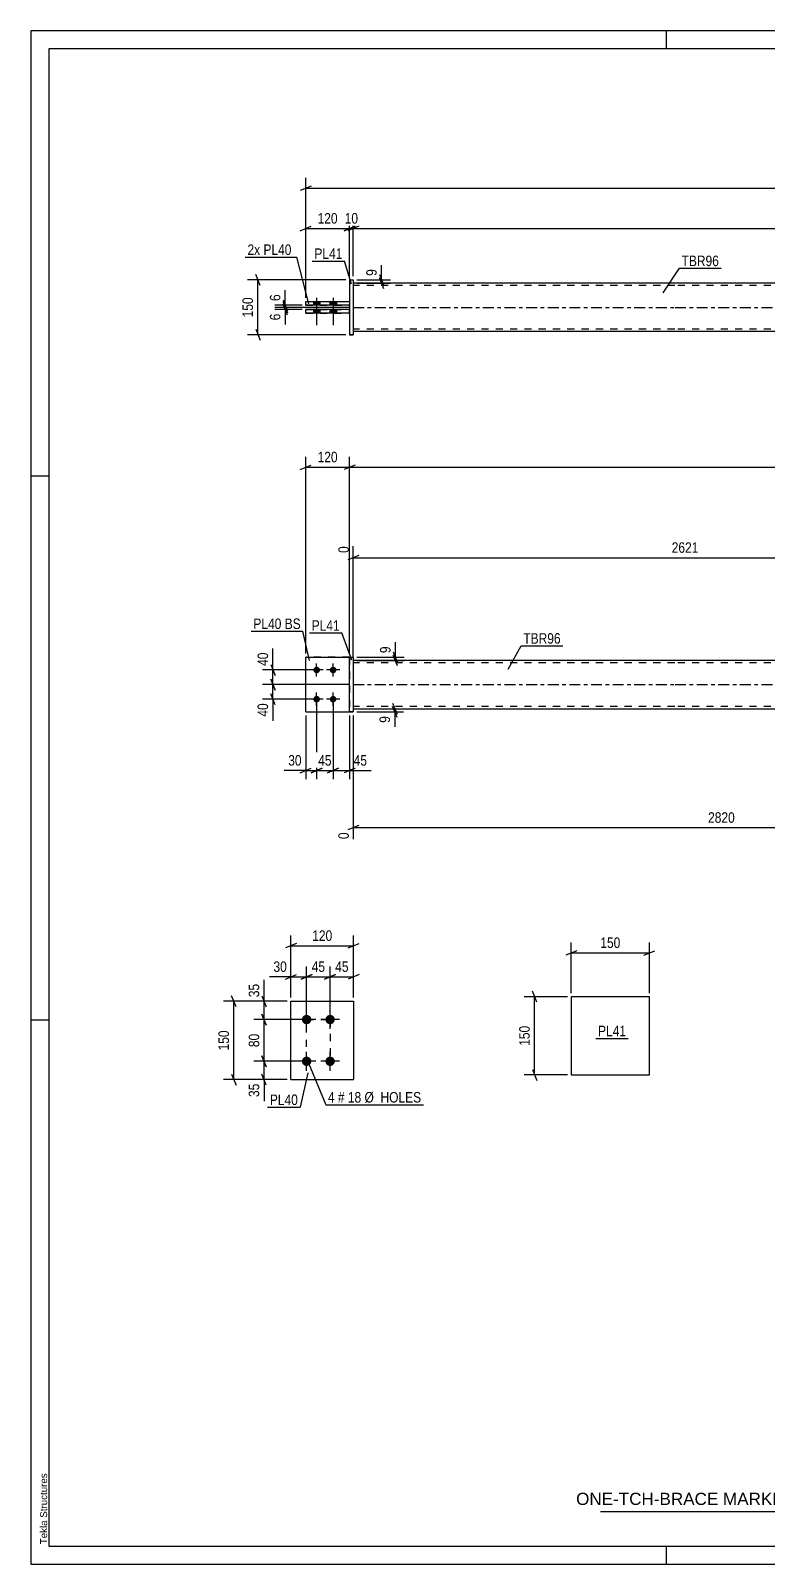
# Model space of a CAD drawing. Header units: millimetres. Extents: x 0 to 594, y 0 to 420.
# Drawn here: x 0 to 201.6, y 0 to 420 of the extents above; entities that cross this region are included whole.
import ezdxf

# ---------------------------------------------------------------- set-up
doc = ezdxf.new("R2010")
doc.units = ezdxf.units.MM
doc.linetypes.add('DXK_LINE_DOT2', pattern=[3.9198, 1.9599, -1.9599])
doc.linetypes.add('DXK_LINE_DOT3', pattern=[5.9187, 2.979, -0.9799, 0.9799, -0.9799])
doc.styles.add('Arial', font='ARIAL.TTF', dxfattribs={"height": 0.2})
doc.styles.add('Arial Narrow', font='ARIALN.TTF', dxfattribs={"height": 0.2})

# ---------------------------------------------------------------- blocks, each defined once
blk = doc.blocks.new('Unknown-582685820-1127')
at = {"color": 5, "linetype": 'Continuous'}
for p, q in [((594, 420), (0, 420)), ((0, 420), (0, 0)), ((174, 415), (174, 420)), ((589, 415), (5, 415)), ((5, 415), (5, 5)), ((5, 298), (0, 298)), ((5, 149), (0, 149)), ((5, 5), (589, 5)), ((174, 0), (174, 5)), ((0, 0), (594, 0))]:
    blk.add_line(p, q, dxfattribs=at)
at = {"color": 174, "linetype": 'Continuous', "style": 'Arial'}
blk.add_text('Tekla Structures', height=1.9102, rotation=90, dxfattribs=at).set_placement((4.5, 5.5))
blk = doc.blocks.new('Bolt-582685820-2203 - 2164')
at = {"linetype": 'Continuous'}
for points in [[(75.52, 150.47), (75.79, 150.44), (76.04, 150.36), (76.28, 150.23), (76.48, 150.05), (76.63, 149.83), (76.74, 149.58), (76.8, 149.32), (76.8, 149.05), (76.74, 148.79), (76.63, 148.54), (76.48, 148.33), (76.28, 148.15), (76.04, 148.01), (75.79, 147.93), (75.52, 147.9), (75.25, 147.93), (75, 148.01), (74.77, 148.15), (74.57, 148.33), (74.41, 148.54), (74.3, 148.79), (74.24, 149.05), (74.24, 149.32), (74.3, 149.58), (74.41, 149.83), (74.57, 150.05), (74.77, 150.23), (75, 150.36), (75.25, 150.44)], [(81.95, 150.47), (82.22, 150.44), (82.47, 150.36), (82.71, 150.23), (82.9, 150.05), (83.06, 149.83), (83.17, 149.58), (83.23, 149.32), (83.23, 149.05), (83.17, 148.79), (83.06, 148.54), (82.9, 148.33), (82.71, 148.15), (82.47, 148.01), (82.22, 147.93), (81.95, 147.9), (81.68, 147.93), (81.43, 148.01), (81.19, 148.15), (80.99, 148.33), (80.84, 148.54), (80.73, 148.79), (80.67, 149.05), (80.67, 149.32), (80.73, 149.58), (80.84, 149.83), (80.99, 150.05), (81.19, 150.23), (81.43, 150.36), (81.68, 150.44)], [(75.52, 139.04), (75.79, 139.01), (76.04, 138.93), (76.28, 138.8), (76.48, 138.62), (76.63, 138.4), (76.74, 138.15), (76.8, 137.89), (76.8, 137.62), (76.74, 137.36), (76.63, 137.11), (76.48, 136.9), (76.28, 136.72), (76.04, 136.58), (75.79, 136.5), (75.52, 136.47), (75.25, 136.5), (75, 136.58), (74.77, 136.72), (74.57, 136.9), (74.41, 137.11), (74.3, 137.36), (74.24, 137.62), (74.24, 137.89), (74.3, 138.15), (74.41, 138.4), (74.57, 138.62), (74.77, 138.8), (75, 138.93), (75.25, 139.01)], [(81.95, 139.04), (82.22, 139.01), (82.47, 138.93), (82.71, 138.8), (82.9, 138.62), (83.06, 138.4), (83.17, 138.15), (83.23, 137.89), (83.23, 137.62), (83.17, 137.36), (83.06, 137.11), (82.9, 136.9), (82.71, 136.72), (82.47, 136.58), (82.22, 136.5), (81.95, 136.47), (81.68, 136.5), (81.43, 136.58), (81.19, 136.72), (80.99, 136.9), (80.84, 137.11), (80.73, 137.36), (80.67, 137.62), (80.67, 137.89), (80.73, 138.15), (80.84, 138.4), (80.99, 138.62), (81.19, 138.8), (81.43, 138.93), (81.68, 139.01)]]:
    blk.add_hatch(color=1, dxfattribs=at).paths.add_polyline_path(points)
at = {"color": 1, "linetype": 'Continuous'}
for p, q in [((75.52, 146.61), (75.52, 151.76)), ((81.95, 146.61), (81.95, 151.76)), ((78.09, 149.19), (72.95, 149.19)), ((84.52, 149.19), (79.38, 149.19)), ((75.52, 135.19), (75.52, 140.33)), ((81.95, 135.19), (81.95, 140.33)), ((78.09, 137.76), (72.95, 137.76)), ((84.52, 137.76), (79.38, 137.76))]:
    blk.add_line(p, q, dxfattribs=at)
blk = doc.blocks.new('Part-582685820-2170 - 2164')
at = {"color": 2, "linetype": 'Continuous'}
for p, q in [((71.24, 132.76), (71.24, 154.19)), ((71.24, 154.19), (88.38, 154.19)), ((88.38, 154.19), (88.38, 132.76)), ((71.24, 132.76), (71.24, 132.76)), ((71.24, 132.76), (88.38, 132.76)), ((88.38, 132.76), (88.38, 132.76))]:
    blk.add_line(p, q, dxfattribs=at)
at = {"color": 7, "linetype": 'DXK_LINE_DOT2'}
for p, q in [((71.24, 154.19), (88.38, 154.19)), ((71.24, 132.76), (88.38, 132.76))]:
    blk.add_line(p, q, dxfattribs=at)
blk = doc.blocks.new('Part-582685820-1703 - 1672')
at = {"color": 2, "linetype": 'Continuous'}
for p, q in [((75.27, 233.42), (75.27, 248.42)), ((75.27, 248.42), (87.27, 248.42)), ((75.27, 233.42), (75.27, 233.42)), ((75.27, 233.42), (87.27, 233.42))]:
    blk.add_line(p, q, dxfattribs=at)
at = {"color": 7, "linetype": 'DXK_LINE_DOT2'}
for p, q in [((87.27, 248.42), (75.27, 248.42)), ((87.27, 248.42), (87.27, 233.42)), ((75.27, 233.42), (75.27, 233.42)), ((75.27, 233.42), (87.27, 233.42)), ((87.27, 233.42), (87.27, 233.42))]:
    blk.add_line(p, q, dxfattribs=at)
blk = doc.blocks.new('Part-582685820-1683 - 1672')
at = {"linetype": 'Continuous'}
blk.add_hatch(color=2, dxfattribs=at).paths.add_polyline_path([(472.36, 234.32), (471.56, 235.72), (473.16, 235.72)])
at = {"color": 2, "linetype": 'Continuous'}
for p, q in [((176.27, 247.52), (88.27, 247.52)), ((414.26, 247.52), (176.37, 247.52)), ((502.36, 247.52), (414.36, 247.52)), ((472.36, 234.32), (471.56, 235.72)), ((471.56, 235.72), (473.16, 235.72)), ((473.16, 235.72), (472.36, 234.32)), ((88.27, 234.32), (176.27, 234.32)), ((176.37, 234.32), (414.26, 234.32)), ((414.36, 234.32), (502.36, 234.32))]:
    blk.add_line(p, q, dxfattribs=at)
at = {"color": 7, "linetype": 'DXK_LINE_DOT2'}
for p, q in [((88.27, 247.52), (88.27, 234.32)), ((176.27, 246.92), (88.27, 246.92)), ((414.26, 246.92), (176.37, 246.92)), ((274.16, 247.52), (274.16, 246.92)), ((301.49, 247.52), (301.49, 246.92)), ((502.36, 246.92), (414.36, 246.92)), ((502.36, 234.32), (502.36, 247.52)), ((176.27, 234.92), (88.27, 234.92)), ((414.26, 234.92), (176.37, 234.92)), ((289.14, 234.32), (289.14, 234.92)), ((316.47, 234.32), (316.47, 234.92)), ((502.36, 234.92), (414.36, 234.92))]:
    blk.add_line(p, q, dxfattribs=at)
at = {"color": 7, "linetype": 'DXK_LINE_DOT3'}
for p, q in [((88.27, 240.92), (176.27, 240.92)), ((176.37, 240.92), (414.26, 240.92)), ((414.36, 240.92), (502.36, 240.92))]:
    blk.add_line(p, q, dxfattribs=at)
at = {"color": 2, "linetype": 'Continuous'}
blk.add_circle((472.36, 235.22), 1, dxfattribs=at)
blk = doc.blocks.new('Part-582685820-1708 - 1672')
at = {"color": 7, "linetype": 'DXK_LINE_DOT2'}
for p, q in [((75.27, 233.42), (75.27, 248.42)), ((75.27, 248.42), (87.27, 248.42)), ((87.27, 248.42), (75.27, 248.42)), ((87.27, 248.42), (87.27, 233.42)), ((75.27, 233.42), (75.27, 233.42)), ((75.27, 233.42), (87.27, 233.42)), ((75.27, 233.42), (87.27, 233.42)), ((87.27, 233.42), (87.27, 233.42))]:
    blk.add_line(p, q, dxfattribs=at)
blk = doc.blocks.new('Part-582685820-1713 - 1672')
at = {"color": 2, "linetype": 'Continuous'}
for p, q in [((87.27, 248.42), (88.27, 248.42)), ((87.27, 233.42), (87.27, 248.42)), ((88.27, 248.42), (88.27, 248.42)), ((88.27, 248.42), (88.27, 233.42)), ((87.27, 233.42), (88.27, 233.42))]:
    blk.add_line(p, q, dxfattribs=at)
at = {"color": 7, "linetype": 'DXK_LINE_DOT2'}
for p, q in [((87.27, 248.42), (88.27, 248.42)), ((88.27, 233.42), (87.27, 233.42)), ((87.27, 233.42), (87.27, 233.42)), ((88.27, 233.42), (88.27, 233.42))]:
    blk.add_line(p, q, dxfattribs=at)
blk = doc.blocks.new('Bolt-582685820-1720 - 1672')
at = {"linetype": 'Continuous'}
for points in [[(78.27, 244.02), (78.08, 244.04), (77.9, 244.1), (77.74, 244.19), (77.6, 244.32), (77.49, 244.47), (77.41, 244.64), (77.38, 244.82), (77.38, 245.01), (77.41, 245.2), (77.49, 245.37), (77.6, 245.52), (77.74, 245.65), (77.9, 245.74), (78.08, 245.8), (78.27, 245.82), (78.46, 245.8), (78.64, 245.74), (78.8, 245.65), (78.94, 245.52), (79.05, 245.37), (79.13, 245.2), (79.17, 245.01), (79.17, 244.82), (79.13, 244.64), (79.05, 244.47), (78.94, 244.32), (78.8, 244.19), (78.64, 244.1), (78.46, 244.04)], [(82.77, 244.02), (82.58, 244.04), (82.4, 244.1), (82.24, 244.19), (82.1, 244.32), (81.99, 244.47), (81.91, 244.64), (81.88, 244.82), (81.88, 245.01), (81.91, 245.2), (81.99, 245.37), (82.1, 245.52), (82.24, 245.65), (82.4, 245.74), (82.58, 245.8), (82.77, 245.82), (82.96, 245.8), (83.14, 245.74), (83.3, 245.65), (83.44, 245.52), (83.55, 245.37), (83.63, 245.2), (83.67, 245.01), (83.67, 244.82), (83.63, 244.64), (83.55, 244.47), (83.44, 244.32), (83.3, 244.19), (83.14, 244.1), (82.96, 244.04)], [(78.27, 236.02), (78.08, 236.04), (77.9, 236.1), (77.74, 236.19), (77.6, 236.32), (77.49, 236.47), (77.41, 236.64), (77.38, 236.82), (77.38, 237.01), (77.41, 237.2), (77.49, 237.37), (77.6, 237.52), (77.74, 237.65), (77.9, 237.74), (78.08, 237.8), (78.27, 237.82), (78.46, 237.8), (78.64, 237.74), (78.8, 237.65), (78.94, 237.52), (79.05, 237.37), (79.13, 237.2), (79.17, 237.01), (79.17, 236.82), (79.13, 236.64), (79.05, 236.47), (78.94, 236.32), (78.8, 236.19), (78.64, 236.1), (78.46, 236.04)], [(82.77, 236.02), (82.58, 236.04), (82.4, 236.1), (82.24, 236.19), (82.1, 236.32), (81.99, 236.47), (81.91, 236.64), (81.88, 236.82), (81.88, 237.01), (81.91, 237.2), (81.99, 237.37), (82.1, 237.52), (82.24, 237.65), (82.4, 237.74), (82.58, 237.8), (82.77, 237.82), (82.96, 237.8), (83.14, 237.74), (83.3, 237.65), (83.44, 237.52), (83.55, 237.37), (83.63, 237.2), (83.67, 237.01), (83.67, 236.82), (83.63, 236.64), (83.55, 236.47), (83.44, 236.32), (83.3, 236.19), (83.14, 236.1), (82.96, 236.04)]]:
    blk.add_hatch(color=1, dxfattribs=at).paths.add_polyline_path(points)
at = {"color": 1, "linetype": 'Continuous'}
for p, q in [((80.07, 244.92), (76.47, 244.92)), ((78.27, 243.12), (78.27, 246.72)), ((84.57, 244.92), (80.97, 244.92)), ((82.77, 243.12), (82.77, 246.72)), ((80.07, 236.92), (76.47, 236.92)), ((78.27, 235.12), (78.27, 238.72)), ((84.57, 236.92), (80.97, 236.92)), ((82.77, 235.12), (82.77, 238.72))]:
    blk.add_line(p, q, dxfattribs=at)
blk = doc.blocks.new('Bolt-582685820-1368 - 1364')
at = {"linetype": 'Continuous'}
for points in [[(77.37, 344.83), (79.17, 344.83), (79.17, 345.83), (77.37, 345.83)], [(77.37, 344.83), (79.17, 344.83), (79.17, 345.83), (77.37, 345.83)], [(81.87, 344.83), (83.67, 344.83), (83.67, 345.83), (81.87, 345.83)], [(81.87, 344.83), (83.67, 344.83), (83.67, 345.83), (81.87, 345.83)], [(77.37, 342.63), (79.17, 342.63), (79.17, 343.63), (77.37, 343.63)], [(77.37, 342.63), (79.17, 342.63), (79.17, 343.63), (77.37, 343.63)], [(81.87, 342.63), (83.67, 342.63), (83.67, 343.63), (81.87, 343.63)], [(81.87, 342.63), (83.67, 342.63), (83.67, 343.63), (81.87, 343.63)]]:
    blk.add_hatch(color=1, dxfattribs=at).paths.add_polyline_path(points)
at = {"color": 1, "linetype": 'Continuous'}
for p, q in [((77.37, 345.83), (77.37, 344.83)), ((77.37, 345.83), (77.37, 344.83)), ((78.27, 346.83), (78.27, 339.33)), ((78.27, 346.83), (78.27, 339.33)), ((79.17, 345.83), (79.17, 344.83)), ((79.17, 345.83), (79.17, 344.83)), ((81.87, 345.83), (81.87, 344.83)), ((81.87, 345.83), (81.87, 344.83)), ((82.77, 346.83), (82.77, 339.33)), ((82.77, 346.83), (82.77, 339.33)), ((83.67, 345.83), (83.67, 344.83)), ((83.67, 345.83), (83.67, 344.83)), ((77.37, 343.63), (77.37, 342.63)), ((77.37, 343.63), (77.37, 342.63)), ((79.17, 343.63), (79.17, 342.63)), ((79.17, 343.63), (79.17, 342.63)), ((81.87, 343.63), (81.87, 342.63)), ((81.87, 343.63), (81.87, 342.63)), ((83.67, 343.63), (83.67, 342.63)), ((83.67, 343.63), (83.67, 342.63))]:
    blk.add_line(p, q, dxfattribs=at)
blk = doc.blocks.new('Part-582685820-1402 - 1364')
at = {"linetype": 'Continuous'}
blk.add_hatch(color=2, dxfattribs=at).paths.add_polyline_path([(472.36, 344.23), (471.56, 345.63), (473.16, 345.63)])
at = {"color": 2, "linetype": 'Continuous'}
for p, q in [((176.27, 350.83), (88.27, 350.83)), ((414.26, 350.83), (176.37, 350.83)), ((502.36, 350.83), (414.36, 350.83)), ((274.16, 344.83), (274.16, 344.93)), ((274.16, 344.93), (274.16, 344.93)), ((274.16, 344.93), (301.49, 344.93)), ((289.14, 344.93), (289.14, 344.83)), ((301.49, 344.93), (301.49, 343.53)), ((472.36, 344.23), (471.56, 345.63)), ((471.56, 345.63), (473.16, 345.63)), ((473.16, 345.63), (472.36, 344.23)), ((274.16, 343.63), (274.16, 343.53)), ((274.16, 343.53), (301.49, 343.53)), ((289.14, 343.53), (289.14, 343.63)), ((176.27, 337.63), (88.27, 337.63)), ((414.26, 337.63), (176.37, 337.63)), ((502.36, 337.63), (414.36, 337.63))]:
    blk.add_line(p, q, dxfattribs=at)
at = {"color": 7, "linetype": 'DXK_LINE_DOT2'}
for p, q in [((88.27, 350.83), (88.27, 337.63)), ((176.27, 350.23), (88.27, 350.23)), ((414.26, 350.23), (176.37, 350.23)), ((502.36, 350.23), (414.36, 350.23)), ((502.36, 350.83), (502.36, 337.63)), ((274.16, 343.63), (274.16, 344.93)), ((274.16, 344.93), (301.49, 344.93)), ((289.14, 344.93), (316.47, 344.93)), ((289.14, 344.93), (289.14, 343.63)), ((289.14, 344.93), (316.47, 344.93)), ((316.47, 344.93), (316.47, 343.53)), ((274.16, 343.53), (301.49, 343.53)), ((289.14, 343.53), (289.14, 343.53)), ((289.14, 343.53), (289.14, 343.53)), ((289.14, 343.53), (316.47, 343.53)), ((289.14, 343.53), (316.47, 343.53)), ((176.27, 338.23), (88.27, 338.23)), ((414.26, 338.23), (176.37, 338.23)), ((502.36, 338.23), (414.36, 338.23))]:
    blk.add_line(p, q, dxfattribs=at)
at = {"color": 7, "linetype": 'DXK_LINE_DOT3'}
for p, q in [((88.27, 344.23), (176.27, 344.23)), ((176.37, 344.23), (414.26, 344.23)), ((414.36, 344.23), (502.36, 344.23))]:
    blk.add_line(p, q, dxfattribs=at)
at = {"color": 2, "linetype": 'Continuous'}
blk.add_circle((472.36, 345.13), 1, dxfattribs=at)
blk = doc.blocks.new('Part-582685820-1442 - 1364')
at = {"color": 2, "linetype": 'Continuous'}
for p, q in [((75.27, 342.63), (75.27, 343.63)), ((87.27, 343.63), (75.27, 343.63)), ((75.27, 342.63), (75.27, 342.63)), ((87.27, 342.63), (75.27, 342.63)), ((87.27, 342.63), (87.27, 343.63)), ((87.27, 342.63), (87.27, 342.63))]:
    blk.add_line(p, q, dxfattribs=at)
at = {"color": 7, "linetype": 'DXK_LINE_DOT2'}
for p, q in [((75.27, 343.63), (87.27, 343.63)), ((75.27, 342.63), (87.27, 342.63))]:
    blk.add_line(p, q, dxfattribs=at)
blk = doc.blocks.new('Part-582685820-1447 - 1364')
at = {"color": 2, "linetype": 'Continuous'}
for p, q in [((75.27, 344.83), (75.27, 345.83)), ((75.27, 345.83), (87.27, 345.83)), ((75.27, 344.83), (75.27, 344.83)), ((87.27, 344.83), (75.27, 344.83)), ((87.27, 345.83), (87.27, 344.83)), ((87.27, 344.83), (87.27, 344.83))]:
    blk.add_line(p, q, dxfattribs=at)
at = {"color": 7, "linetype": 'DXK_LINE_DOT2'}
for p, q in [((75.27, 345.83), (87.27, 345.83)), ((75.27, 344.83), (87.27, 344.83))]:
    blk.add_line(p, q, dxfattribs=at)
blk = doc.blocks.new('Part-582685820-1452 - 1364')
at = {"color": 2, "linetype": 'Continuous'}
for p, q in [((87.27, 351.73), (88.27, 351.73)), ((87.27, 351.73), (87.27, 336.73)), ((88.27, 351.73), (88.27, 351.73)), ((88.27, 351.73), (88.27, 336.73)), ((88.27, 336.73), (87.27, 336.73)), ((87.27, 336.73), (87.27, 336.73))]:
    blk.add_line(p, q, dxfattribs=at)
at = {"color": 7, "linetype": 'DXK_LINE_DOT2'}
for p, q in [((87.27, 351.73), (88.27, 351.73)), ((87.27, 336.73), (88.27, 336.73)), ((87.27, 336.73), (87.27, 336.73))]:
    blk.add_line(p, q, dxfattribs=at)
blk = doc.blocks.new('Part-582685820-2411 - 2407')
at = {"color": 2, "linetype": 'Continuous'}
for p, q in [((147.94, 155.45), (147.93, 134.03)), ((169.36, 155.45), (147.94, 155.45)), ((169.36, 134.03), (169.36, 155.45)), ((147.93, 134.03), (169.36, 134.03))]:
    blk.add_line(p, q, dxfattribs=at)
blk = doc.blocks.new('Rectangle-582685820-2393 - 2164')
at = {"color": 1, "linetype": 'DXK_LINE_DOT2'}
blk.add_lwpolyline([(75.52, 149.19), (81.95, 149.19), (81.95, 137.76), (75.52, 137.76), (75.52, 149.19)], close=True, dxfattribs=at)
blk = doc.blocks.new('StraightDimension-582685820-2303 - 2164')
at = {"color": 7, "linetype": 'Continuous'}
for p, q in [((63.29, 155.69), (64.49, 152.69)), ((70.24, 154.19), (61.04, 154.19)), ((63.89, 149.19), (63.89, 154.19)), ((74.52, 149.19), (61.04, 149.19)), ((64.49, 147.69), (63.29, 150.69))]:
    blk.add_line(p, q, dxfattribs=at)
at = {"color": 0}
blk.add_wipeout([(63.14, 159.57), (58.94, 159.57), (58.94, 154.71), (63.14, 154.71)], dxfattribs=at)
at = {"color": 7, "linetype": 'Continuous'}
blk.add_line((63.89, 154.19), (63.89, 160.09), dxfattribs=at)
blk.add_line((63.89, 154.19), (63.89, 160.09), dxfattribs=at)
at = {"color": 3, "style": 'Arial Narrow'}
blk.add_text('35', height=2.863, rotation=90.0002, dxfattribs=at).set_placement((62.54, 155.31))
blk = doc.blocks.new('StraightDimension-582685820-2280 - 2164')
at = {"color": 7, "linetype": 'Continuous'}
for p, q in [((63.29, 139.26), (64.49, 136.26)), ((74.52, 137.76), (61.04, 137.76)), ((63.89, 132.76), (63.89, 137.76)), ((70.24, 132.76), (61.04, 132.76)), ((64.49, 131.26), (63.29, 134.26))]:
    blk.add_line(p, q, dxfattribs=at)
at = {"color": 0}
blk.add_wipeout([(63.14, 132.23), (58.94, 132.23), (58.94, 127.38), (63.14, 127.38)], dxfattribs=at)
at = {"color": 7, "linetype": 'Continuous'}
blk.add_line((63.89, 132.76), (63.89, 126.85), dxfattribs=at)
blk.add_line((63.89, 132.76), (63.89, 126.85), dxfattribs=at)
at = {"color": 3, "style": 'Arial Narrow'}
blk.add_text('35', height=2.863, rotation=90.0002, dxfattribs=at).set_placement((62.54, 127.98))
blk = doc.blocks.new('StraightDimension-582685820-2293 - 2164')
at = {"color": 7, "linetype": 'Continuous'}
for p, q in [((74.52, 149.19), (61.04, 149.19)), ((63.29, 150.69), (64.49, 147.69)), ((63.89, 137.76), (63.89, 149.19)), ((64.49, 136.26), (63.29, 139.26)), ((74.52, 137.76), (61.04, 137.76))]:
    blk.add_line(p, q, dxfattribs=at)
at = {"color": 0}
blk.add_wipeout([(63.14, 145.9), (58.94, 145.9), (58.94, 141.04), (63.14, 141.04)], dxfattribs=at)
at = {"color": 3, "style": 'Arial Narrow'}
blk.add_text('80', height=2.863, rotation=90.0002, dxfattribs=at).set_placement((62.54, 141.64))
blk = doc.blocks.new('StraightDimension-582685820-2317 - 2164')
at = {"color": 7, "linetype": 'Continuous'}
for p, q in [((56.2, 152.69), (55, 155.69)), ((70.24, 154.19), (52.75, 154.19)), ((55.6, 132.76), (55.6, 154.19)), ((70.24, 132.76), (52.75, 132.76)), ((55, 134.26), (56.2, 131.26))]:
    blk.add_line(p, q, dxfattribs=at)
at = {"color": 0}
blk.add_wipeout([(54.85, 146.81), (50.65, 146.81), (50.65, 140.13), (54.85, 140.13)], dxfattribs=at)
at = {"color": 3, "style": 'Arial Narrow'}
blk.add_text('150', height=2.863, rotation=90.0002, dxfattribs=at).set_placement((54.25, 140.73))
blk = doc.blocks.new('StraightDimension-582685820-2334 - 2164')
at = {"color": 7, "linetype": 'Continuous'}
for p, q in [((69.74, 160.29), (72.74, 161.49)), ((71.24, 155.19), (71.24, 163.74)), ((71.24, 160.89), (75.52, 160.89)), ((77.02, 161.49), (74.02, 160.29)), ((75.52, 150.19), (75.52, 163.74))]:
    blk.add_line(p, q, dxfattribs=at)
at = {"color": 0}
blk.add_wipeout([(70.71, 161.64), (70.71, 165.84), (65.85, 165.84), (65.85, 161.64)], dxfattribs=at)
at = {"color": 7, "linetype": 'Continuous'}
blk.add_line((71.24, 160.89), (65.33, 160.89), dxfattribs=at)
blk.add_line((71.24, 160.89), (65.33, 160.89), dxfattribs=at)
at = {"color": 3, "style": 'Arial Narrow'}
blk.add_text('30', height=2.863, dxfattribs=at).set_placement((66.45, 162.24))
blk = doc.blocks.new('StraightDimension-582685820-2347 - 2164')
at = {"color": 7, "linetype": 'Continuous'}
for p, q in [((74.02, 160.29), (77.02, 161.49)), ((75.52, 150.19), (75.52, 163.74)), ((75.52, 160.89), (81.95, 160.89)), ((83.45, 161.49), (80.45, 160.29)), ((81.95, 150.19), (81.95, 163.74))]:
    blk.add_line(p, q, dxfattribs=at)
at = {"color": 0}
blk.add_wipeout([(81.16, 161.64), (81.16, 165.84), (76.31, 165.84), (76.31, 161.64)], dxfattribs=at)
at = {"color": 3, "style": 'Arial Narrow'}
blk.add_text('45', height=2.863, dxfattribs=at).set_placement((76.91, 162.24))
blk = doc.blocks.new('StraightDimension-582685820-2357 - 2164')
at = {"color": 7, "linetype": 'Continuous'}
for p, q in [((80.45, 160.29), (83.45, 161.49)), ((81.95, 150.19), (81.95, 163.74)), ((81.95, 160.89), (88.38, 160.89)), ((89.88, 161.49), (86.88, 160.29)), ((88.38, 155.19), (88.38, 163.74))]:
    blk.add_line(p, q, dxfattribs=at)
at = {"color": 0}
blk.add_wipeout([(87.59, 161.64), (87.59, 165.84), (82.74, 165.84), (82.74, 161.64)], dxfattribs=at)
at = {"color": 3, "style": 'Arial Narrow'}
blk.add_text('45', height=2.863, dxfattribs=at).set_placement((83.34, 162.24))
blk = doc.blocks.new('StraightDimension-582685820-2374 - 2164')
at = {"color": 7, "linetype": 'Continuous'}
for p, q in [((71.24, 155.19), (71.24, 172.24)), ((88.38, 155.19), (88.38, 172.24)), ((72.74, 169.99), (69.74, 168.79)), ((71.24, 169.39), (88.38, 169.39)), ((86.88, 168.79), (89.88, 169.99))]:
    blk.add_line(p, q, dxfattribs=at)
at = {"color": 0}
blk.add_wipeout([(83.15, 170.14), (83.15, 174.34), (76.46, 174.34), (76.46, 170.14)], dxfattribs=at)
at = {"color": 3, "style": 'Arial Narrow'}
blk.add_text('120', height=2.863, dxfattribs=at).set_placement((77.06, 170.74))
blk = doc.blocks.new('StraightDimension-582685820-1783 - 1672')
at = {"color": 7, "linetype": 'Continuous'}
for p, q in [((78.27, 235.92), (78.27, 214.99)), ((75.27, 232.42), (75.27, 214.99)), ((73.77, 216.79), (76.77, 217.99)), ((75.27, 217.39), (78.27, 217.39)), ((79.77, 217.99), (76.77, 216.79))]:
    blk.add_line(p, q, dxfattribs=at)
at = {"color": 0}
blk.add_wipeout([(74.75, 218.14), (74.75, 222.34), (69.89, 222.34), (69.89, 218.14)], dxfattribs=at)
at = {"color": 7, "linetype": 'Continuous'}
blk.add_line((75.27, 217.39), (69.36, 217.39), dxfattribs=at)
blk.add_line((75.27, 217.39), (69.36, 217.39), dxfattribs=at)
at = {"color": 3, "style": 'Arial Narrow'}
blk.add_text('30', height=2.863, dxfattribs=at).set_placement((70.49, 218.74))
blk = doc.blocks.new('StraightDimension-582685820-1793 - 1672')
at = {"color": 7, "linetype": 'Continuous'}
for p, q in [((78.27, 235.92), (78.27, 214.99)), ((82.77, 235.92), (82.77, 214.99)), ((76.77, 216.79), (79.77, 217.99)), ((78.27, 217.39), (82.77, 217.39)), ((84.27, 217.99), (81.27, 216.79))]:
    blk.add_line(p, q, dxfattribs=at)
at = {"color": 0}
blk.add_wipeout([(82.95, 218.14), (82.95, 222.34), (78.09, 222.34), (78.09, 218.14)], dxfattribs=at)
at = {"color": 3, "style": 'Arial Narrow'}
blk.add_text('45', height=2.863, dxfattribs=at).set_placement((78.69, 218.74))
blk = doc.blocks.new('StraightDimension-582685820-1732 - 1672')
at = {"color": 7, "linetype": 'Continuous'}
for p, q in [((269.95, 258.02), (269.95, 284.28)), ((88.27, 248.52), (88.27, 278.8)), ((89.77, 276.27), (86.77, 275.07)), ((88.27, 275.67), (269.95, 275.67)), ((268.45, 275.07), (271.45, 276.27))]:
    blk.add_line(p, q, dxfattribs=at)
at = {"color": 0, "linetype": 'Continuous'}
for points in [[(269.35, 284.88), (265.15, 284.88), (265.15, 276.37), (269.35, 276.37)], [(87.67, 279.4), (83.47, 279.4), (83.47, 276.37), (87.67, 276.37)]]:
    blk.add_wipeout(points, dxfattribs=at)
at = {"color": 0}
blk.add_wipeout([(183.36, 276.42), (183.36, 280.62), (174.85, 280.62), (174.85, 276.42)], dxfattribs=at)
at = {"color": 3, "linetype": 'Continuous', "style": 'Arial Narrow'}
for s, height, p in [('2621', 2.863, (268.75, 276.97)), ('0', 2.86, (87.07, 276.97))]:
    blk.add_text(s, height=height, rotation=90.0002, dxfattribs=at).set_placement(p)
at = {"color": 3, "style": 'Arial Narrow'}
blk.add_text('2621', height=2.863, dxfattribs=at).set_placement((175.45, 277.02))
blk = doc.blocks.new('StraightDimension-582685820-1864 - 1672')
at = {"color": 7, "linetype": 'Continuous'}
for p, q in [((89.27, 248.42), (102.23, 248.42)), ((99.23, 249.92), (100.43, 246.92)), ((100.43, 246.02), (99.23, 249.02)), ((99.83, 247.52), (99.83, 248.42)), ((89.27, 247.52), (102.23, 247.52))]:
    blk.add_line(p, q, dxfattribs=at)
at = {"color": 0}
blk.add_wipeout([(99.08, 251.97), (94.88, 251.97), (94.88, 248.94), (99.08, 248.94)], dxfattribs=at)
at = {"color": 7, "linetype": 'Continuous'}
blk.add_line((99.83, 248.42), (99.83, 252.5), dxfattribs=at)
blk.add_line((99.83, 248.42), (99.83, 252.5), dxfattribs=at)
at = {"color": 3, "style": 'Arial Narrow'}
blk.add_text('9', height=2.86, rotation=90.0002, dxfattribs=at).set_placement((98.48, 249.54))
blk = doc.blocks.new('StraightDimension-582685820-1800 - 1672')
at = {"color": 7, "linetype": 'Continuous'}
for p, q in [((82.77, 235.92), (82.77, 214.99)), ((87.27, 232.42), (87.27, 214.99)), ((81.27, 216.79), (84.27, 217.99)), ((82.77, 217.39), (87.27, 217.39)), ((88.77, 217.99), (85.77, 216.79))]:
    blk.add_line(p, q, dxfattribs=at)
at = {"color": 0}
blk.add_wipeout([(92.65, 218.14), (92.65, 222.34), (87.8, 222.34), (87.8, 218.14)], dxfattribs=at)
at = {"color": 7, "linetype": 'Continuous'}
blk.add_line((87.27, 217.39), (93.18, 217.39), dxfattribs=at)
blk.add_line((87.27, 217.39), (93.18, 217.39), dxfattribs=at)
at = {"color": 3, "style": 'Arial Narrow'}
blk.add_text('45', height=2.863, dxfattribs=at).set_placement((88.4, 218.74))
blk = doc.blocks.new('StraightDimension-582685820-2032 - 1672')
at = {"color": 7, "linetype": 'Continuous'}
for p, q in [((87.27, 249.42), (87.27, 303.3)), ((502.36, 249.42), (502.36, 303.3)), ((88.77, 301.05), (85.77, 299.85)), ((87.27, 300.45), (502.36, 300.45)), ((500.86, 299.85), (503.86, 301.05))]:
    blk.add_line(p, q, dxfattribs=at)
at = {"color": 0}
blk.add_wipeout([(299.07, 301.2), (299.07, 305.4), (290.56, 305.4), (290.56, 301.2)], dxfattribs=at)
at = {"color": 3, "style": 'Arial Narrow'}
blk.add_text('5616', height=2.863, dxfattribs=at).set_placement((291.16, 301.8))
blk = doc.blocks.new('StraightDimension-582685820-1848 - 1672')
at = {"color": 7, "linetype": 'Continuous'}
for p, q in [((88.27, 232.42), (88.27, 198.61)), ((289.84, 233.41), (289.84, 193.13)), ((89.77, 202.34), (86.77, 201.14)), ((88.27, 201.74), (289.84, 201.74)), ((288.34, 201.14), (291.34, 202.34))]:
    blk.add_line(p, q, dxfattribs=at)
at = {"color": 0}
blk.add_wipeout([(193.31, 202.49), (193.31, 206.69), (184.8, 206.69), (184.8, 202.49)], dxfattribs=at)
at = {"color": 0, "linetype": 'Continuous'}
for points in [[(87.67, 201.04), (83.47, 201.04), (83.47, 198.01), (87.67, 198.01)], [(289.24, 201.04), (285.04, 201.04), (285.04, 192.53), (289.24, 192.53)]]:
    blk.add_wipeout(points, dxfattribs=at)
at = {"color": 3, "style": 'Arial Narrow'}
blk.add_text('2820', height=2.863, dxfattribs=at).set_placement((185.4, 203.09))
at = {"color": 3, "linetype": 'Continuous', "style": 'Arial Narrow'}
for s, height, p in [('0', 2.86, (87.07, 198.61)), ('2820', 2.863, (288.64, 193.13))]:
    blk.add_text(s, height=height, rotation=90.0002, dxfattribs=at).set_placement(p)
blk = doc.blocks.new('StraightDimension-582685820-1855 - 1672')
at = {"color": 7, "linetype": 'Continuous'}
for p, q in [((99.07, 235.82), (100.27, 232.82)), ((89.27, 234.32), (102.07, 234.32)), ((89.27, 233.42), (102.07, 233.42)), ((100.27, 231.92), (99.07, 234.92)), ((99.67, 233.42), (99.67, 234.32))]:
    blk.add_line(p, q, dxfattribs=at)
at = {"color": 0}
blk.add_wipeout([(98.92, 232.89), (94.72, 232.89), (94.72, 229.86), (98.92, 229.86)], dxfattribs=at)
at = {"color": 7, "linetype": 'Continuous'}
blk.add_line((99.67, 233.42), (99.67, 229.34), dxfattribs=at)
blk.add_line((99.67, 233.42), (99.67, 229.34), dxfattribs=at)
at = {"color": 3, "style": 'Arial Narrow'}
blk.add_text('9', height=2.86, rotation=90.0002, dxfattribs=at).set_placement((98.32, 230.46))
blk = doc.blocks.new('StraightDimension-582685820-1873 - 1672')
at = {"color": 7, "linetype": 'Continuous'}
for p, q in [((77.27, 244.92), (63.47, 244.92)), ((65.72, 246.42), (66.92, 243.42)), ((66.32, 240.92), (66.32, 244.92)), ((87.27, 240.92), (63.47, 240.92)), ((66.92, 239.42), (65.72, 242.42))]:
    blk.add_line(p, q, dxfattribs=at)
at = {"color": 0}
blk.add_wipeout([(65.57, 250.3), (61.37, 250.3), (61.37, 245.44), (65.57, 245.44)], dxfattribs=at)
at = {"color": 7, "linetype": 'Continuous'}
blk.add_line((66.32, 244.92), (66.32, 250.82), dxfattribs=at)
blk.add_line((66.32, 244.92), (66.32, 250.82), dxfattribs=at)
at = {"color": 3, "style": 'Arial Narrow'}
blk.add_text('40', height=2.863, rotation=90.0002, dxfattribs=at).set_placement((64.97, 246.04))
blk = doc.blocks.new('StraightDimension-582685820-1886 - 1672')
at = {"color": 7, "linetype": 'Continuous'}
for p, q in [((87.27, 240.92), (63.47, 240.92)), ((65.72, 242.42), (66.92, 239.42)), ((66.32, 236.92), (66.32, 240.92)), ((77.27, 236.92), (63.47, 236.92)), ((66.92, 235.42), (65.72, 238.42))]:
    blk.add_line(p, q, dxfattribs=at)
at = {"color": 0}
blk.add_wipeout([(65.57, 236.39), (61.37, 236.39), (61.37, 231.54), (65.57, 231.54)], dxfattribs=at)
at = {"color": 7, "linetype": 'Continuous'}
blk.add_line((66.32, 236.92), (66.32, 231.01), dxfattribs=at)
blk.add_line((66.32, 236.92), (66.32, 231.01), dxfattribs=at)
at = {"color": 3, "style": 'Arial Narrow'}
blk.add_text('40', height=2.863, rotation=90.0002, dxfattribs=at).set_placement((64.97, 232.14))
blk = doc.blocks.new('StraightDimension-582685820-2016 - 1672')
at = {"color": 7, "linetype": 'Continuous'}
for p, q in [((75.27, 249.42), (75.27, 303.3)), ((87.27, 249.42), (87.27, 303.3)), ((73.77, 299.85), (76.77, 301.05)), ((75.27, 300.45), (87.27, 300.45)), ((88.77, 301.05), (85.77, 299.85))]:
    blk.add_line(p, q, dxfattribs=at)
at = {"color": 0}
blk.add_wipeout([(84.61, 301.2), (84.61, 305.4), (77.93, 305.4), (77.93, 301.2)], dxfattribs=at)
at = {"color": 3, "style": 'Arial Narrow'}
blk.add_text('120', height=2.863, dxfattribs=at).set_placement((78.53, 301.8))
blk = doc.blocks.new('StraightDimension-582685820-1608 - 1364')
at = {"color": 7, "linetype": 'Continuous'}
for p, q in [((69.08, 345.73), (70.28, 342.73)), ((70.28, 342.13), (69.08, 345.13)), ((87.27, 344.23), (66.83, 344.23)), ((74.27, 343.63), (66.83, 343.63)), ((69.68, 343.63), (69.68, 344.23))]:
    blk.add_line(p, q, dxfattribs=at)
at = {"color": 0}
blk.add_wipeout([(68.93, 343.11), (64.73, 343.11), (64.73, 340.08), (68.93, 340.08)], dxfattribs=at)
at = {"color": 7, "linetype": 'Continuous'}
blk.add_line((69.68, 343.63), (69.68, 339.55), dxfattribs=at)
blk.add_line((69.68, 343.63), (69.68, 339.55), dxfattribs=at)
at = {"color": 3, "style": 'Arial Narrow'}
blk.add_text('6', height=2.86, rotation=90.0002, dxfattribs=at).set_placement((68.33, 340.68))
blk = doc.blocks.new('StraightDimension-582685820-1498 - 1364')
at = {"color": 7, "linetype": 'Continuous'}
for p, q in [((75.27, 346.83), (75.27, 379.68)), ((515.36, 346.83), (515.36, 379.68)), ((76.77, 377.43), (73.77, 376.23)), ((75.27, 376.83), (515.36, 376.83)), ((513.86, 376.23), (516.86, 377.43))]:
    blk.add_line(p, q, dxfattribs=at)
at = {"color": 0}
blk.add_wipeout([(299.57, 377.58), (299.57, 381.78), (291.06, 381.78), (291.06, 377.58)], dxfattribs=at)
at = {"color": 3, "style": 'Arial Narrow'}
blk.add_text('5866', height=2.863, dxfattribs=at).set_placement((291.66, 378.18))
blk = doc.blocks.new('StraightDimension-582685820-1539 - 1364')
at = {"color": 7, "linetype": 'Continuous'}
for p, q in [((73.77, 365.22), (76.77, 366.42)), ((75.27, 346.83), (75.27, 368.67)), ((75.27, 365.82), (87.27, 365.82)), ((88.77, 366.42), (85.77, 365.22)), ((87.27, 352.73), (87.27, 368.67))]:
    blk.add_line(p, q, dxfattribs=at)
at = {"color": 0}
blk.add_wipeout([(84.61, 366.57), (84.61, 370.77), (77.93, 370.77), (77.93, 366.57)], dxfattribs=at)
at = {"color": 3, "style": 'Arial Narrow'}
blk.add_text('120', height=2.863, dxfattribs=at).set_placement((78.53, 367.17))
blk = doc.blocks.new('StraightDimension-582685820-1470 - 1364')
at = {"color": 7, "linetype": 'Continuous'}
for p, q in [((62.78, 350.23), (61.58, 353.23)), ((86.27, 351.73), (59.33, 351.73)), ((62.18, 336.73), (62.18, 351.73)), ((86.27, 336.73), (59.33, 336.73)), ((61.58, 338.23), (62.78, 335.23))]:
    blk.add_line(p, q, dxfattribs=at)
at = {"color": 0}
blk.add_wipeout([(61.43, 347.57), (57.23, 347.57), (57.23, 340.89), (61.43, 340.89)], dxfattribs=at)
at = {"color": 3, "style": 'Arial Narrow'}
blk.add_text('150', height=2.863, rotation=90.0002, dxfattribs=at).set_placement((60.83, 341.49))
blk = doc.blocks.new('StraightDimension-582685820-1529 - 1364')
at = {"color": 7, "linetype": 'Continuous'}
for p, q in [((89.77, 366.42), (86.77, 365.22)), ((88.27, 352.73), (88.27, 368.67)), ((88.27, 365.82), (502.36, 365.82)), ((500.86, 365.22), (503.86, 366.42)), ((502.36, 352.73), (502.36, 368.67))]:
    blk.add_line(p, q, dxfattribs=at)
at = {"color": 0}
blk.add_wipeout([(299.57, 366.57), (299.57, 370.77), (291.06, 370.77), (291.06, 366.57)], dxfattribs=at)
at = {"color": 3, "style": 'Arial Narrow'}
blk.add_text('5606', height=2.863, dxfattribs=at).set_placement((291.66, 367.17))
blk = doc.blocks.new('StraightDimension-582685820-1549 - 1364')
at = {"color": 7, "linetype": 'Continuous'}
for p, q in [((85.77, 365.22), (88.77, 366.42)), ((89.77, 366.42), (86.77, 365.22)), ((87.27, 352.73), (87.27, 368.67)), ((87.27, 365.82), (88.27, 365.82)), ((88.27, 352.73), (88.27, 368.67))]:
    blk.add_line(p, q, dxfattribs=at)
at = {"color": 0}
blk.add_wipeout([(90.2, 366.57), (90.2, 370.77), (85.34, 370.77), (85.34, 366.57)], dxfattribs=at)
at = {"color": 3, "style": 'Arial Narrow'}
blk.add_text('10', height=2.863, dxfattribs=at).set_placement((85.94, 367.17))
blk = doc.blocks.new('StraightDimension-582685820-1590 - 1364')
at = {"color": 7, "linetype": 'Continuous'}
for p, q in [((74.27, 344.83), (66.83, 344.83)), ((69.08, 346.33), (70.28, 343.33)), ((70.28, 342.73), (69.08, 345.73)), ((69.68, 344.23), (69.68, 344.83)), ((87.27, 344.23), (66.83, 344.23))]:
    blk.add_line(p, q, dxfattribs=at)
at = {"color": 0}
blk.add_wipeout([(68.93, 348.38), (64.73, 348.38), (64.73, 345.36), (68.93, 345.36)], dxfattribs=at)
at = {"color": 7, "linetype": 'Continuous'}
blk.add_line((69.68, 344.83), (69.68, 348.91), dxfattribs=at)
blk.add_line((69.68, 344.83), (69.68, 348.91), dxfattribs=at)
at = {"color": 3, "style": 'Arial Narrow'}
blk.add_text('6', height=2.86, rotation=90.0002, dxfattribs=at).set_placement((68.33, 345.96))
blk = doc.blocks.new('StraightDimension-582685820-1625 - 1364')
at = {"color": 7, "linetype": 'Continuous'}
for p, q in [((95.45, 353.23), (96.65, 350.23)), ((89.27, 351.73), (98.45, 351.73)), ((89.27, 350.83), (98.45, 350.83)), ((96.65, 349.33), (95.45, 352.33)), ((96.05, 350.83), (96.05, 351.73))]:
    blk.add_line(p, q, dxfattribs=at)
at = {"color": 0}
blk.add_wipeout([(95.3, 355.28), (91.1, 355.28), (91.1, 352.26), (95.3, 352.26)], dxfattribs=at)
at = {"color": 7, "linetype": 'Continuous'}
blk.add_line((96.05, 351.73), (96.05, 355.81), dxfattribs=at)
blk.add_line((96.05, 351.73), (96.05, 355.81), dxfattribs=at)
at = {"color": 3, "style": 'Arial Narrow'}
blk.add_text('9', height=2.86, rotation=90.0002, dxfattribs=at).set_placement((94.7, 352.86))
blk = doc.blocks.new('StraightDimension-582685820-2413 - 2407')
at = {"color": 7, "linetype": 'Continuous'}
for p, q in [((149.44, 168.05), (146.44, 166.85)), ((147.94, 156.45), (147.94, 170.3)), ((167.86, 166.85), (170.86, 168.05)), ((169.36, 156.45), (169.36, 170.3)), ((147.94, 167.45), (169.36, 167.45))]:
    blk.add_line(p, q, dxfattribs=at)
at = {"color": 0}
blk.add_wipeout([(161.99, 168.2), (161.99, 172.4), (155.31, 172.4), (155.31, 168.2)], dxfattribs=at)
at = {"color": 3, "style": 'Arial Narrow'}
blk.add_text('150', height=2.863, dxfattribs=at).set_placement((155.91, 168.8))
blk = doc.blocks.new('StraightDimension-582685820-2424 - 2407')
at = {"color": 7, "linetype": 'Continuous'}
for p, q in [((146.94, 155.45), (135.08, 155.45)), ((138.53, 153.95), (137.33, 156.95)), ((137.93, 134.03), (137.93, 155.45)), ((137.33, 135.53), (138.53, 132.53)), ((146.93, 134.03), (135.08, 134.03))]:
    blk.add_line(p, q, dxfattribs=at)
at = {"color": 0}
blk.add_wipeout([(137.18, 148.08), (132.98, 148.08), (132.98, 141.4), (137.18, 141.4)], dxfattribs=at)
at = {"color": 3, "style": 'Arial Narrow'}
blk.add_text('150', height=2.863, rotation=90.0002, dxfattribs=at).set_placement((136.58, 142))
blk = doc.blocks.new('Unknown-582685820-5044')
at = {"color": 7, "linetype": 'Continuous'}
blk.add_line((156, 14.5), (226, 14.5), dxfattribs=at)
at = {"color": 7, "style": 'Arial'}
blk.add_text('ONE-TCH-BRACE MARKED AS TBR96', height=3.3428, dxfattribs=at).set_placement((149.28, 16.25))
blk = doc.blocks.new('Mark-582685820-2166 - 2164')
at = {"color": 0}
blk.add_wipeout([(73.14, 125.79), (73.14, 128.79), (65.46, 128.79), (65.46, 125.79)], dxfattribs=at)
blk.add_wipeout([(73.14, 125.79), (73.14, 128.79), (65.46, 128.79), (65.46, 125.79)], dxfattribs=at)
at = {"color": 30, "linetype": 'Continuous'}
for p in [(75.9, 134.59), (64.86, 125.19)]:
    blk.add_line(p, (73.74, 125.19), dxfattribs=at)
at = {"color": 3, "style": 'Arial Narrow'}
blk.add_text('PL40', height=2.863, dxfattribs=at).set_placement((65.46, 125.79))
blk = doc.blocks.new('Mark-582685820-2199 - 2164')
at = {"color": 0}
blk.add_wipeout([(83.18, 126.47), (83.18, 129.47), (81.35, 129.47), (81.35, 126.47)], dxfattribs=at)
blk.add_wipeout([(83.18, 126.47), (83.18, 129.47), (81.35, 129.47), (81.35, 126.47)], dxfattribs=at)
at = {"color": 7, "linetype": 'Continuous'}
blk.add_line((75.7, 138.13), (80.75, 125.87), dxfattribs=at)
at = {"color": 0}
blk.add_wipeout([(85.91, 126.47), (85.91, 129.47), (84.08, 129.47), (84.08, 126.47)], dxfattribs=at)
blk.add_wipeout([(85.91, 126.47), (85.91, 129.47), (84.08, 129.47), (84.08, 126.47)], dxfattribs=at)
at = {"color": 3, "style": 'Arial Narrow'}
blk.add_text('4', height=2.86, dxfattribs=at).set_placement((81.35, 126.47))
at = {"color": 0}
blk.add_wipeout([(90.47, 126.47), (90.47, 129.47), (86.81, 129.47), (86.81, 126.47)], dxfattribs=at)
blk.add_wipeout([(90.47, 126.47), (90.47, 129.47), (86.81, 129.47), (86.81, 126.47)], dxfattribs=at)
at = {"color": 3, "style": 'Arial Narrow'}
blk.add_text('#', height=2.86, dxfattribs=at).set_placement((84.08, 126.47))
at = {"color": 0}
blk.add_wipeout([(106.89, 126.47), (106.89, 129.47), (91.37, 129.47), (91.37, 126.47)], dxfattribs=at)
blk.add_wipeout([(106.89, 126.47), (106.89, 129.47), (91.37, 129.47), (91.37, 126.47)], dxfattribs=at)
at = {"color": 7, "linetype": 'Continuous'}
blk.add_line((80.75, 125.87), (107.49, 125.87), dxfattribs=at)
at = {"color": 3, "style": 'Arial Narrow'}
for s, p in [('18', (86.81, 126.47)), ('Ø  HOLES', (91.37, 126.47))]:
    blk.add_text(s, height=2.863, dxfattribs=at).set_placement(p)
blk = doc.blocks.new('Mark-582685820-1679 - 1672')
at = {"color": 0}
blk.add_wipeout([(145.06, 252.13), (145.06, 255.13), (134.83, 255.13), (134.83, 252.13)], dxfattribs=at)
blk.add_wipeout([(145.06, 252.13), (145.06, 255.13), (134.83, 255.13), (134.83, 252.13)], dxfattribs=at)
at = {"color": 30, "linetype": 'Continuous'}
for p, q in [((130.72, 245.18), (134.23, 251.53)), ((134.23, 251.53), (145.66, 251.53))]:
    blk.add_line(p, q, dxfattribs=at)
at = {"color": 3, "style": 'Arial Narrow'}
blk.add_text('TBR96', height=2.863, dxfattribs=at).set_placement((134.83, 252.13))
blk = doc.blocks.new('Mark-582685820-1709 - 1672')
at = {"color": 0}
blk.add_wipeout([(84.58, 255.67), (84.58, 258.67), (76.91, 258.67), (76.91, 255.67)], dxfattribs=at)
blk.add_wipeout([(84.58, 255.67), (84.58, 258.67), (76.91, 258.67), (76.91, 255.67)], dxfattribs=at)
at = {"color": 30, "linetype": 'Continuous'}
for p in [(76.31, 255.07), (87.91, 247.61)]:
    blk.add_line(p, (85.18, 255.07), dxfattribs=at)
at = {"color": 3, "style": 'Arial Narrow'}
blk.add_text('PL41', height=2.863, dxfattribs=at).set_placement((76.91, 255.67))
blk = doc.blocks.new('MarkSet-582685820-2092 - 1672')
at = {"color": 0}
blk.add_wipeout([(68.62, 256.15), (68.62, 259.15), (60.95, 259.15), (60.95, 256.15)], dxfattribs=at)
blk.add_wipeout([(68.62, 256.15), (68.62, 259.15), (60.95, 259.15), (60.95, 256.15)], dxfattribs=at)
blk.add_wipeout([(73.91, 256.15), (73.91, 259.15), (69.52, 259.15), (69.52, 256.15)], dxfattribs=at)
blk.add_wipeout([(73.91, 256.15), (73.91, 259.15), (69.52, 259.15), (69.52, 256.15)], dxfattribs=at)
at = {"color": 30, "linetype": 'Continuous'}
for p in [(60.35, 255.55), (76.31, 247.48)]:
    blk.add_line(p, (74.51, 255.55), dxfattribs=at)
at = {"color": 3, "style": 'Arial Narrow'}
for s, p in [('PL40', (60.95, 256.15)), ('BS', (69.52, 256.15))]:
    blk.add_text(s, height=2.863, dxfattribs=at).set_placement(p)
blk = doc.blocks.new('MarkSet-582685820-1663 - 1364')
at = {"color": 0}
blk.add_wipeout([(62.8, 358.59), (62.8, 361.59), (59.33, 361.59), (59.33, 358.59)], dxfattribs=at)
blk.add_wipeout([(62.8, 358.59), (62.8, 361.59), (59.33, 361.59), (59.33, 358.59)], dxfattribs=at)
blk.add_wipeout([(71.38, 358.59), (71.38, 361.59), (63.7, 361.59), (63.7, 358.59)], dxfattribs=at)
blk.add_wipeout([(71.38, 358.59), (71.38, 361.59), (63.7, 361.59), (63.7, 358.59)], dxfattribs=at)
at = {"color": 30, "linetype": 'Continuous'}
for p in [(58.73, 357.99), (76.12, 345.21)]:
    blk.add_line(p, (72.88, 357.99), dxfattribs=at)
at = {"color": 3, "style": 'Arial Narrow'}
for s, p in [('2x', (59.33, 358.59)), ('PL40', (63.7, 358.59))]:
    blk.add_text(s, height=2.863, dxfattribs=at).set_placement(p)
blk = doc.blocks.new('Mark-582685820-1397 - 1364')
at = {"color": 0}
blk.add_wipeout([(188.38, 355.53), (188.38, 358.53), (178.15, 358.53), (178.15, 355.53)], dxfattribs=at)
blk.add_wipeout([(188.38, 355.53), (188.38, 358.53), (178.15, 358.53), (178.15, 355.53)], dxfattribs=at)
at = {"color": 30, "linetype": 'Continuous'}
for p, q in [((173.13, 348.18), (177.55, 354.93)), ((177.55, 354.93), (188.98, 354.93))]:
    blk.add_line(p, q, dxfattribs=at)
at = {"color": 3, "style": 'Arial Narrow'}
blk.add_text('TBR96', height=2.863, dxfattribs=at).set_placement((178.15, 355.53))
blk = doc.blocks.new('Mark-582685820-1448 - 1364')
at = {"color": 0}
blk.add_wipeout([(85.32, 357.51), (85.32, 360.51), (77.65, 360.51), (77.65, 357.51)], dxfattribs=at)
blk.add_wipeout([(85.32, 357.51), (85.32, 360.51), (77.65, 360.51), (77.65, 357.51)], dxfattribs=at)
at = {"color": 30, "linetype": 'Continuous'}
for p in [(77.05, 356.91), (87.8, 350.6)]:
    blk.add_line(p, (85.92, 356.91), dxfattribs=at)
at = {"color": 3, "style": 'Arial Narrow'}
blk.add_text('PL41', height=2.863, dxfattribs=at).set_placement((77.65, 357.51))
blk = doc.blocks.new('Mark-582685820-2409 - 2407')
at = {"color": 0}
blk.add_wipeout([(162.96, 144.63), (162.96, 147.63), (155.29, 147.63), (155.29, 144.63)], dxfattribs=at)
blk.add_wipeout([(162.96, 144.63), (162.96, 147.63), (155.29, 147.63), (155.29, 144.63)], dxfattribs=at)
at = {"color": 30, "linetype": 'Continuous'}
blk.add_line((154.69, 144.03), (163.56, 144.03), dxfattribs=at)
at = {"color": 3, "style": 'Arial Narrow'}
blk.add_text('PL41', height=2.863, dxfattribs=at).set_placement((155.29, 144.63))

msp = doc.modelspace()

# ---------------------------------------------------------------- block references
for name in ['Unknown-582685820-1127', 'Part-582685820-1452 - 1364', 'Part-582685820-1402 - 1364', 'Part-582685820-1447 - 1364', 'Bolt-582685820-1368 - 1364', 'Part-582685820-1442 - 1364', 'Part-582685820-1703 - 1672', 'Part-582685820-1708 - 1672', 'Part-582685820-1713 - 1672', 'Bolt-582685820-1720 - 1672', 'Part-582685820-1683 - 1672', 'Part-582685820-2411 - 2407', 'Part-582685820-2170 - 2164', 'Bolt-582685820-2203 - 2164', 'Rectangle-582685820-2393 - 2164', 'Unknown-582685820-5044']:
    msp.add_blockref(name, (0, 0))

# ---------------------------------------------------------------- next in the draw order: block references
for name in ['StraightDimension-582685820-1608 - 1364', 'StraightDimension-582685820-1732 - 1672', 'StraightDimension-582685820-1783 - 1672', 'StraightDimension-582685820-2413 - 2407', 'StraightDimension-582685820-2303 - 2164', 'Mark-582685820-2409 - 2407', 'StraightDimension-582685820-2280 - 2164']:
    msp.add_blockref(name, (0, 0))

# ---------------------------------------------------------------- next in the draw order: block references
for name in ['StraightDimension-582685820-1498 - 1364', 'StraightDimension-582685820-1864 - 1672', 'StraightDimension-582685820-1793 - 1672', 'StraightDimension-582685820-2424 - 2407', 'StraightDimension-582685820-2293 - 2164']:
    msp.add_blockref(name, (0, 0))

# ---------------------------------------------------------------- next in the draw order: block references
for name in ['StraightDimension-582685820-1539 - 1364', 'StraightDimension-582685820-2032 - 1672', 'StraightDimension-582685820-1800 - 1672', 'StraightDimension-582685820-2317 - 2164']:
    msp.add_blockref(name, (0, 0))

# ---------------------------------------------------------------- next in the draw order: block references
for name in ['StraightDimension-582685820-1470 - 1364', 'Mark-582685820-1679 - 1672', 'StraightDimension-582685820-1873 - 1672', 'StraightDimension-582685820-1848 - 1672', 'StraightDimension-582685820-2334 - 2164', 'Mark-582685820-2166 - 2164']:
    msp.add_blockref(name, (0, 0))

# ---------------------------------------------------------------- next in the draw order: block references
for name in ['StraightDimension-582685820-1529 - 1364', 'StraightDimension-582685820-1590 - 1364', 'StraightDimension-582685820-2016 - 1672', 'StraightDimension-582685820-1855 - 1672', 'StraightDimension-582685820-2347 - 2164', 'Mark-582685820-2199 - 2164']:
    msp.add_blockref(name, (0, 0))

# ---------------------------------------------------------------- next in the draw order: block references
for name in ['StraightDimension-582685820-1549 - 1364', 'MarkSet-582685820-1663 - 1364', 'Mark-582685820-1397 - 1364', 'Mark-582685820-1709 - 1672', 'StraightDimension-582685820-1886 - 1672', 'StraightDimension-582685820-2357 - 2164']:
    msp.add_blockref(name, (0, 0))

# ---------------------------------------------------------------- next in the draw order: block references
for name in ['StraightDimension-582685820-1625 - 1364', 'MarkSet-582685820-2092 - 1672', 'StraightDimension-582685820-2374 - 2164']:
    msp.add_blockref(name, (0, 0))

# ---------------------------------------------------------------- next in the draw order: block references
msp.add_blockref('Mark-582685820-1448 - 1364', (0, 0))

doc.saveas('drawing.dxf')
